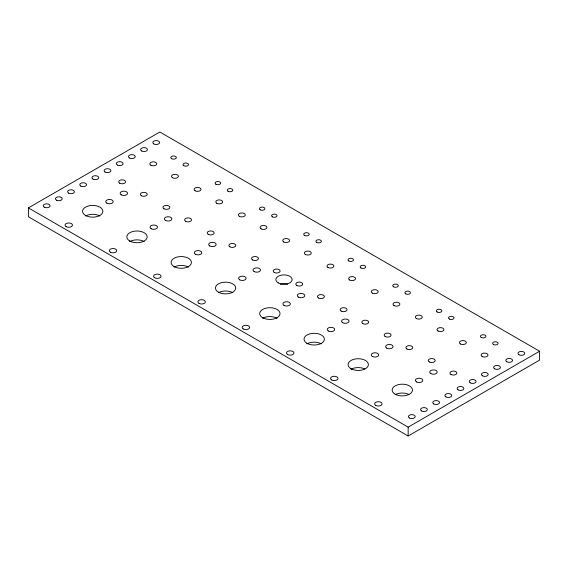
<?xml version="1.0" encoding="UTF-8"?>
<svg xmlns="http://www.w3.org/2000/svg" width="568" height="568" viewBox="0 0 568 568"><rect width="100%" height="100%" fill="white"/><g stroke="black" fill="none" stroke-linecap="round" stroke-linejoin="round"><path stroke-width="0.85" d="M28.4 207.895L159.849 132.003L539.6 351.251L539.6 360.105L408.151 435.997L28.4 216.749L28.4 207.895L408.151 427.143L539.6 351.251M408.151 427.143L408.151 435.997M280.315 284.241A8.129 4.693 0 0 1 287.685 284.241M85.519 215.996A10.167 5.872 0 0 1 99.897 215.996M129.795 241.563A10.167 5.872 0 0 1 144.173 241.563M174.071 267.123A10.167 5.872 0 0 1 188.448 267.123M218.396 292.712A10.167 5.872 0 0 1 232.774 292.712M262.679 318.279A10.167 5.872 0 0 1 277.049 318.279M307.004 343.867A10.167 5.872 0 0 1 321.374 343.867M351.038 369.292A10.167 5.872 0 0 1 364.777 368.959M395.761 394.412A10.167 5.872 0 0 1 408.861 394.412M278.249 282.892A8.129 4.693 0 0 0 291.853 280.791A8.129 4.693 0 0 0 281.898 275.04A8.129 4.693 0 0 0 278.249 282.892M409.407 417.984A3.387 1.96 0 0 0 415.073 417.111A3.387 1.96 0 0 0 410.92 414.711A3.387 1.96 0 0 0 409.407 417.984M421.577 410.955A3.387 1.96 0 0 0 427.243 410.082A3.387 1.96 0 0 0 423.096 407.682A3.387 1.96 0 0 0 421.577 410.955M433.746 403.933A3.387 1.96 0 0 0 439.419 403.053A3.387 1.96 0 0 0 435.265 400.66A3.387 1.96 0 0 0 433.746 403.933M445.915 396.904A3.387 1.96 0 0 0 451.588 396.024A3.387 1.96 0 0 0 447.435 393.631A3.387 1.96 0 0 0 445.915 396.904M458.092 389.875A3.387 1.96 0 0 0 463.758 389.002A3.387 1.96 0 0 0 459.611 386.602A3.387 1.96 0 0 0 458.092 389.875M470.261 382.853A3.387 1.96 0 0 0 475.927 381.973A3.387 1.96 0 0 0 471.781 379.58A3.387 1.96 0 0 0 470.261 382.853M482.431 375.824A3.387 1.96 0 0 0 488.104 374.944A3.387 1.96 0 0 0 483.95 372.551A3.387 1.96 0 0 0 482.431 375.824M494.607 368.795A3.387 1.96 0 0 0 500.273 367.922A3.387 1.96 0 0 0 496.12 365.522A3.387 1.96 0 0 0 494.607 368.795M506.777 361.766A3.387 1.96 0 0 0 512.442 360.893A3.387 1.96 0 0 0 508.296 358.493A3.387 1.96 0 0 0 506.777 361.766M518.946 354.744A3.387 1.96 0 0 0 524.619 353.864A3.387 1.96 0 0 0 520.465 351.471A3.387 1.96 0 0 0 518.946 354.744M44.261 207.171A3.387 1.96 0 0 0 49.927 206.298A3.387 1.96 0 0 0 45.781 203.898A3.387 1.96 0 0 0 44.261 207.171M56.431 200.142A3.387 1.96 0 0 0 62.104 199.269A3.387 1.96 0 0 0 57.95 196.869A3.387 1.96 0 0 0 56.431 200.142M68.607 193.12A3.387 1.96 0 0 0 74.273 192.24A3.387 1.96 0 0 0 70.12 189.847A3.387 1.96 0 0 0 68.607 193.12M80.777 186.091A3.387 1.96 0 0 0 86.442 185.211A3.387 1.96 0 0 0 82.296 182.818A3.387 1.96 0 0 0 80.777 186.091M92.946 179.062A3.387 1.96 0 0 0 98.619 178.189A3.387 1.96 0 0 0 94.466 175.789A3.387 1.96 0 0 0 92.946 179.062M105.115 172.033A3.387 1.96 0 0 0 110.788 171.16A3.387 1.96 0 0 0 106.635 168.767A3.387 1.96 0 0 0 105.115 172.033M117.292 165.011A3.387 1.96 0 0 0 122.958 164.131A3.387 1.96 0 0 0 118.811 161.738A3.387 1.96 0 0 0 117.292 165.011M129.461 157.982A3.387 1.96 0 0 0 135.127 157.109A3.387 1.96 0 0 0 130.981 154.709A3.387 1.96 0 0 0 129.461 157.982M141.631 150.953A3.387 1.96 0 0 0 147.304 150.08A3.387 1.96 0 0 0 143.15 147.68A3.387 1.96 0 0 0 141.631 150.953M153.807 143.931A3.387 1.96 0 0 0 159.473 143.051A3.387 1.96 0 0 0 155.32 140.658A3.387 1.96 0 0 0 153.807 143.931M183.819 165.721A2.755 1.59 0 0 0 188.427 165.004A2.755 1.59 0 0 0 185.054 163.059A2.755 1.59 0 0 0 183.819 165.721M171.65 158.692A2.755 1.59 0 0 0 176.25 157.975A2.755 1.59 0 0 0 172.885 156.03A2.755 1.59 0 0 0 171.65 158.692M228.095 191.281A2.755 1.59 0 0 0 232.702 190.571A2.755 1.59 0 0 0 229.33 188.626A2.755 1.59 0 0 0 228.095 191.281M215.925 184.252A2.755 1.59 0 0 0 220.526 183.542A2.755 1.59 0 0 0 217.161 181.597A2.755 1.59 0 0 0 215.925 184.252M272.377 216.841A2.755 1.59 0 0 0 276.978 216.131A2.755 1.59 0 0 0 273.606 214.186A2.755 1.59 0 0 0 272.377 216.841M260.201 209.819A2.755 1.59 0 0 0 264.809 209.102A2.755 1.59 0 0 0 261.436 207.157A2.755 1.59 0 0 0 260.201 209.819M316.703 242.437A2.755 1.59 0 0 0 321.303 241.719A2.755 1.59 0 0 0 317.931 239.774A2.755 1.59 0 0 0 316.703 242.437M304.526 235.408A2.755 1.59 0 0 0 309.134 234.698A2.755 1.59 0 0 0 305.761 232.752A2.755 1.59 0 0 0 304.526 235.408M360.978 267.997A2.755 1.59 0 0 0 365.579 267.287A2.755 1.59 0 0 0 362.214 265.341A2.755 1.59 0 0 0 360.978 267.997M348.809 260.968A2.755 1.59 0 0 0 353.41 260.258A2.755 1.59 0 0 0 350.037 258.312A2.755 1.59 0 0 0 348.809 260.968M405.737 293.841A2.755 1.59 0 0 0 410.337 293.123A2.755 1.59 0 0 0 406.965 291.178A2.755 1.59 0 0 0 405.737 293.841M393.56 286.812A2.755 1.59 0 0 0 398.168 286.102A2.755 1.59 0 0 0 394.795 284.156A2.755 1.59 0 0 0 393.56 286.812M449.338 319.017A2.755 1.59 0 0 0 453.946 318.3A2.755 1.59 0 0 0 450.573 316.355A2.755 1.59 0 0 0 449.338 319.017M437.168 311.988A2.755 1.59 0 0 0 441.769 311.271A2.755 1.59 0 0 0 438.404 309.326A2.755 1.59 0 0 0 437.168 311.988M493.429 344.464A2.755 1.59 0 0 0 498.029 343.754A2.755 1.59 0 0 0 494.657 341.808A2.755 1.59 0 0 0 493.429 344.464M481.252 337.442A2.755 1.59 0 0 0 485.86 336.725A2.755 1.59 0 0 0 482.488 334.779A2.755 1.59 0 0 0 481.252 337.442M85.519 215.442A10.167 5.872 0 0 0 102.524 212.815A10.167 5.872 0 0 0 90.078 205.623A10.167 5.872 0 0 0 85.519 215.442M121.218 194.831A3.728 2.151 0 0 0 127.452 193.865A3.728 2.151 0 0 0 122.887 191.231A3.728 2.151 0 0 0 121.218 194.831M66.115 226.646A3.728 2.151 0 0 0 72.349 225.681A3.728 2.151 0 0 0 67.784 223.046A3.728 2.151 0 0 0 66.115 226.646M106.841 203.131A3.728 2.151 0 0 0 113.082 202.165A3.728 2.151 0 0 0 108.516 199.531A3.728 2.151 0 0 0 106.841 203.131M129.795 241.009A10.167 5.872 0 0 0 146.807 238.375A10.167 5.872 0 0 0 134.353 231.19A10.167 5.872 0 0 0 129.795 241.009M165.494 220.398A3.728 2.151 0 0 0 171.735 219.433A3.728 2.151 0 0 0 167.169 216.799A3.728 2.151 0 0 0 165.494 220.398M110.391 252.213A3.728 2.151 0 0 0 116.625 251.248A3.728 2.151 0 0 0 112.059 248.614A3.728 2.151 0 0 0 110.391 252.213M151.123 228.698A3.728 2.151 0 0 0 157.357 227.732A3.728 2.151 0 0 0 152.792 225.098A3.728 2.151 0 0 0 151.123 228.698M174.071 266.57A10.167 5.872 0 0 0 191.082 263.942A10.167 5.872 0 0 0 178.629 256.75A10.167 5.872 0 0 0 174.071 266.57M209.777 245.958A3.728 2.151 0 0 0 216.01 244.993A3.728 2.151 0 0 0 211.445 242.358A3.728 2.151 0 0 0 209.777 245.958M154.666 277.773A3.728 2.151 0 0 0 160.9 276.808A3.728 2.151 0 0 0 156.335 274.174A3.728 2.151 0 0 0 154.666 277.773M195.399 254.258A3.728 2.151 0 0 0 201.633 253.292A3.728 2.151 0 0 0 197.068 250.658A3.728 2.151 0 0 0 195.399 254.258M218.396 292.158A10.167 5.872 0 0 0 235.408 289.531A10.167 5.872 0 0 0 222.954 282.346A10.167 5.872 0 0 0 218.396 292.158M254.102 271.554A3.728 2.151 0 0 0 260.336 270.588A3.728 2.151 0 0 0 255.77 267.947A3.728 2.151 0 0 0 254.102 271.554M198.992 303.369A3.728 2.151 0 0 0 205.226 302.403A3.728 2.151 0 0 0 200.66 299.769A3.728 2.151 0 0 0 198.992 303.369M239.724 279.854A3.728 2.151 0 0 0 245.958 278.888A3.728 2.151 0 0 0 241.393 276.247A3.728 2.151 0 0 0 239.724 279.854M262.679 317.725A10.167 5.872 0 0 0 279.683 315.091A10.167 5.872 0 0 0 267.23 307.906A10.167 5.872 0 0 0 262.679 317.725M298.377 297.114A3.728 2.151 0 0 0 304.611 296.148A3.728 2.151 0 0 0 300.046 293.514A3.728 2.151 0 0 0 298.377 297.114M243.267 328.929A3.728 2.151 0 0 0 249.501 327.963A3.728 2.151 0 0 0 244.943 325.329A3.728 2.151 0 0 0 243.267 328.929M284 305.414A3.728 2.151 0 0 0 290.234 304.448A3.728 2.151 0 0 0 285.668 301.814A3.728 2.151 0 0 0 284 305.414M307.004 343.313A10.167 5.872 0 0 0 324.009 340.686A10.167 5.872 0 0 0 311.555 333.494A10.167 5.872 0 0 0 307.004 343.313M342.703 322.702A3.728 2.151 0 0 0 348.937 321.736A3.728 2.151 0 0 0 344.371 319.102A3.728 2.151 0 0 0 342.703 322.702M287.593 354.517A3.728 2.151 0 0 0 293.826 353.559A3.728 2.151 0 0 0 289.268 350.917A3.728 2.151 0 0 0 287.593 354.517M328.325 331.002A3.728 2.151 0 0 0 334.559 330.036A3.728 2.151 0 0 0 329.994 327.402A3.728 2.151 0 0 0 328.325 331.002M351.038 368.738A10.167 5.872 0 0 0 368.043 366.111A10.167 5.872 0 0 0 355.596 358.919A10.167 5.872 0 0 0 351.038 368.738M386.737 348.127A3.728 2.151 0 0 0 392.971 347.162A3.728 2.151 0 0 0 388.413 344.527A3.728 2.151 0 0 0 386.737 348.127M331.634 379.942A3.728 2.151 0 0 0 337.868 378.977A3.728 2.151 0 0 0 333.302 376.343A3.728 2.151 0 0 0 331.634 379.942M372.36 356.427A3.728 2.151 0 0 0 378.6 355.461A3.728 2.151 0 0 0 374.035 352.827A3.728 2.151 0 0 0 372.36 356.427M395.122 394.192A10.167 5.872 0 0 0 412.134 391.565A10.167 5.872 0 0 0 399.68 384.373A10.167 5.872 0 0 0 395.122 394.192M430.821 373.581A3.728 2.151 0 0 0 437.062 372.615A3.728 2.151 0 0 0 432.496 369.981A3.728 2.151 0 0 0 430.821 373.581M375.718 405.396A3.728 2.151 0 0 0 381.952 404.43A3.728 2.151 0 0 0 377.386 401.796A3.728 2.151 0 0 0 375.718 405.396M416.45 381.881A3.728 2.151 0 0 0 422.684 380.915A3.728 2.151 0 0 0 418.119 378.281A3.728 2.151 0 0 0 416.45 381.881M172.509 177.727A3.443 1.988 0 0 0 178.274 176.84A3.443 1.988 0 0 0 174.056 174.404A3.443 1.988 0 0 0 172.509 177.727M141.354 195.719A3.443 1.988 0 0 0 147.112 194.824A3.443 1.988 0 0 0 142.895 192.396A3.443 1.988 0 0 0 141.354 195.719M150.839 165.217A3.443 1.988 0 0 0 156.605 164.329A3.443 1.988 0 0 0 152.387 161.894A3.443 1.988 0 0 0 150.839 165.217M119.685 183.208A3.443 1.988 0 0 0 125.443 182.314A3.443 1.988 0 0 0 121.232 179.886A3.443 1.988 0 0 0 119.685 183.208M216.791 203.294A3.443 1.988 0 0 0 222.549 202.4A3.443 1.988 0 0 0 218.332 199.971A3.443 1.988 0 0 0 216.791 203.294M185.629 221.279A3.443 1.988 0 0 0 191.395 220.391A3.443 1.988 0 0 0 187.177 217.956A3.443 1.988 0 0 0 185.629 221.279M195.122 190.784A3.443 1.988 0 0 0 200.88 189.889A3.443 1.988 0 0 0 196.663 187.454A3.443 1.988 0 0 0 195.122 190.784M163.96 208.768A3.443 1.988 0 0 0 169.726 207.881A3.443 1.988 0 0 0 165.508 205.446A3.443 1.988 0 0 0 163.96 208.768M261.067 228.854A3.443 1.988 0 0 0 266.825 227.967A3.443 1.988 0 0 0 262.608 225.531A3.443 1.988 0 0 0 261.067 228.854M229.912 246.846A3.443 1.988 0 0 0 235.67 245.951A3.443 1.988 0 0 0 231.453 243.523A3.443 1.988 0 0 0 229.912 246.846M239.398 216.344A3.443 1.988 0 0 0 245.156 215.457A3.443 1.988 0 0 0 240.939 213.021A3.443 1.988 0 0 0 239.398 216.344M208.243 234.335A3.443 1.988 0 0 0 214.001 233.441A3.443 1.988 0 0 0 209.784 231.006A3.443 1.988 0 0 0 208.243 234.335M305.392 254.45A3.443 1.988 0 0 0 311.15 253.555A3.443 1.988 0 0 0 306.933 251.12A3.443 1.988 0 0 0 305.392 254.45M274.238 272.434A3.443 1.988 0 0 0 279.996 271.547A3.443 1.988 0 0 0 275.778 269.111A3.443 1.988 0 0 0 274.238 272.434M283.723 241.94A3.443 1.988 0 0 0 289.481 241.045A3.443 1.988 0 0 0 285.264 238.61A3.443 1.988 0 0 0 283.723 241.94M252.568 259.924A3.443 1.988 0 0 0 258.326 259.036A3.443 1.988 0 0 0 254.109 256.601A3.443 1.988 0 0 0 252.568 259.924M349.668 280.01A3.443 1.988 0 0 0 355.426 279.122A3.443 1.988 0 0 0 351.209 276.687A3.443 1.988 0 0 0 349.668 280.01M318.513 298.001A3.443 1.988 0 0 0 324.271 297.107A3.443 1.988 0 0 0 320.054 294.671A3.443 1.988 0 0 0 318.513 298.001M327.999 267.5A3.443 1.988 0 0 0 333.757 266.612A3.443 1.988 0 0 0 329.539 264.177A3.443 1.988 0 0 0 327.999 267.5M296.844 285.491A3.443 1.988 0 0 0 302.602 284.596A3.443 1.988 0 0 0 298.385 282.161A3.443 1.988 0 0 0 296.844 285.491M393.993 305.598A3.443 1.988 0 0 0 399.751 304.711A3.443 1.988 0 0 0 395.534 302.275A3.443 1.988 0 0 0 393.993 305.598M362.838 323.59A3.443 1.988 0 0 0 368.596 322.702A3.443 1.988 0 0 0 364.379 320.267A3.443 1.988 0 0 0 362.838 323.59M372.324 293.088A3.443 1.988 0 0 0 378.082 292.2A3.443 1.988 0 0 0 373.865 289.765A3.443 1.988 0 0 0 372.324 293.088M341.169 311.079A3.443 1.988 0 0 0 346.927 310.185A3.443 1.988 0 0 0 342.71 307.757A3.443 1.988 0 0 0 341.169 311.079M438.027 331.023A3.443 1.988 0 0 0 443.793 330.136A3.443 1.988 0 0 0 439.575 327.7A3.443 1.988 0 0 0 438.027 331.023M406.873 349.015A3.443 1.988 0 0 0 412.631 348.12A3.443 1.988 0 0 0 408.42 345.692A3.443 1.988 0 0 0 406.873 349.015M416.365 318.513A3.443 1.988 0 0 0 422.123 317.626A3.443 1.988 0 0 0 417.906 315.19A3.443 1.988 0 0 0 416.365 318.513M385.203 336.504A3.443 1.988 0 0 0 390.961 335.61A3.443 1.988 0 0 0 386.751 333.182A3.443 1.988 0 0 0 385.203 336.504M482.118 356.477A3.443 1.988 0 0 0 487.876 355.589A3.443 1.988 0 0 0 483.659 353.154A3.443 1.988 0 0 0 482.118 356.477M450.956 374.468A3.443 1.988 0 0 0 456.722 373.574A3.443 1.988 0 0 0 452.504 371.138A3.443 1.988 0 0 0 450.956 374.468M460.449 343.967A3.443 1.988 0 0 0 466.207 343.079A3.443 1.988 0 0 0 461.99 340.644A3.443 1.988 0 0 0 460.449 343.967M429.287 361.958A3.443 1.988 0 0 0 435.052 361.063A3.443 1.988 0 0 0 430.835 358.628A3.443 1.988 0 0 0 429.287 361.958"/></g></svg>
